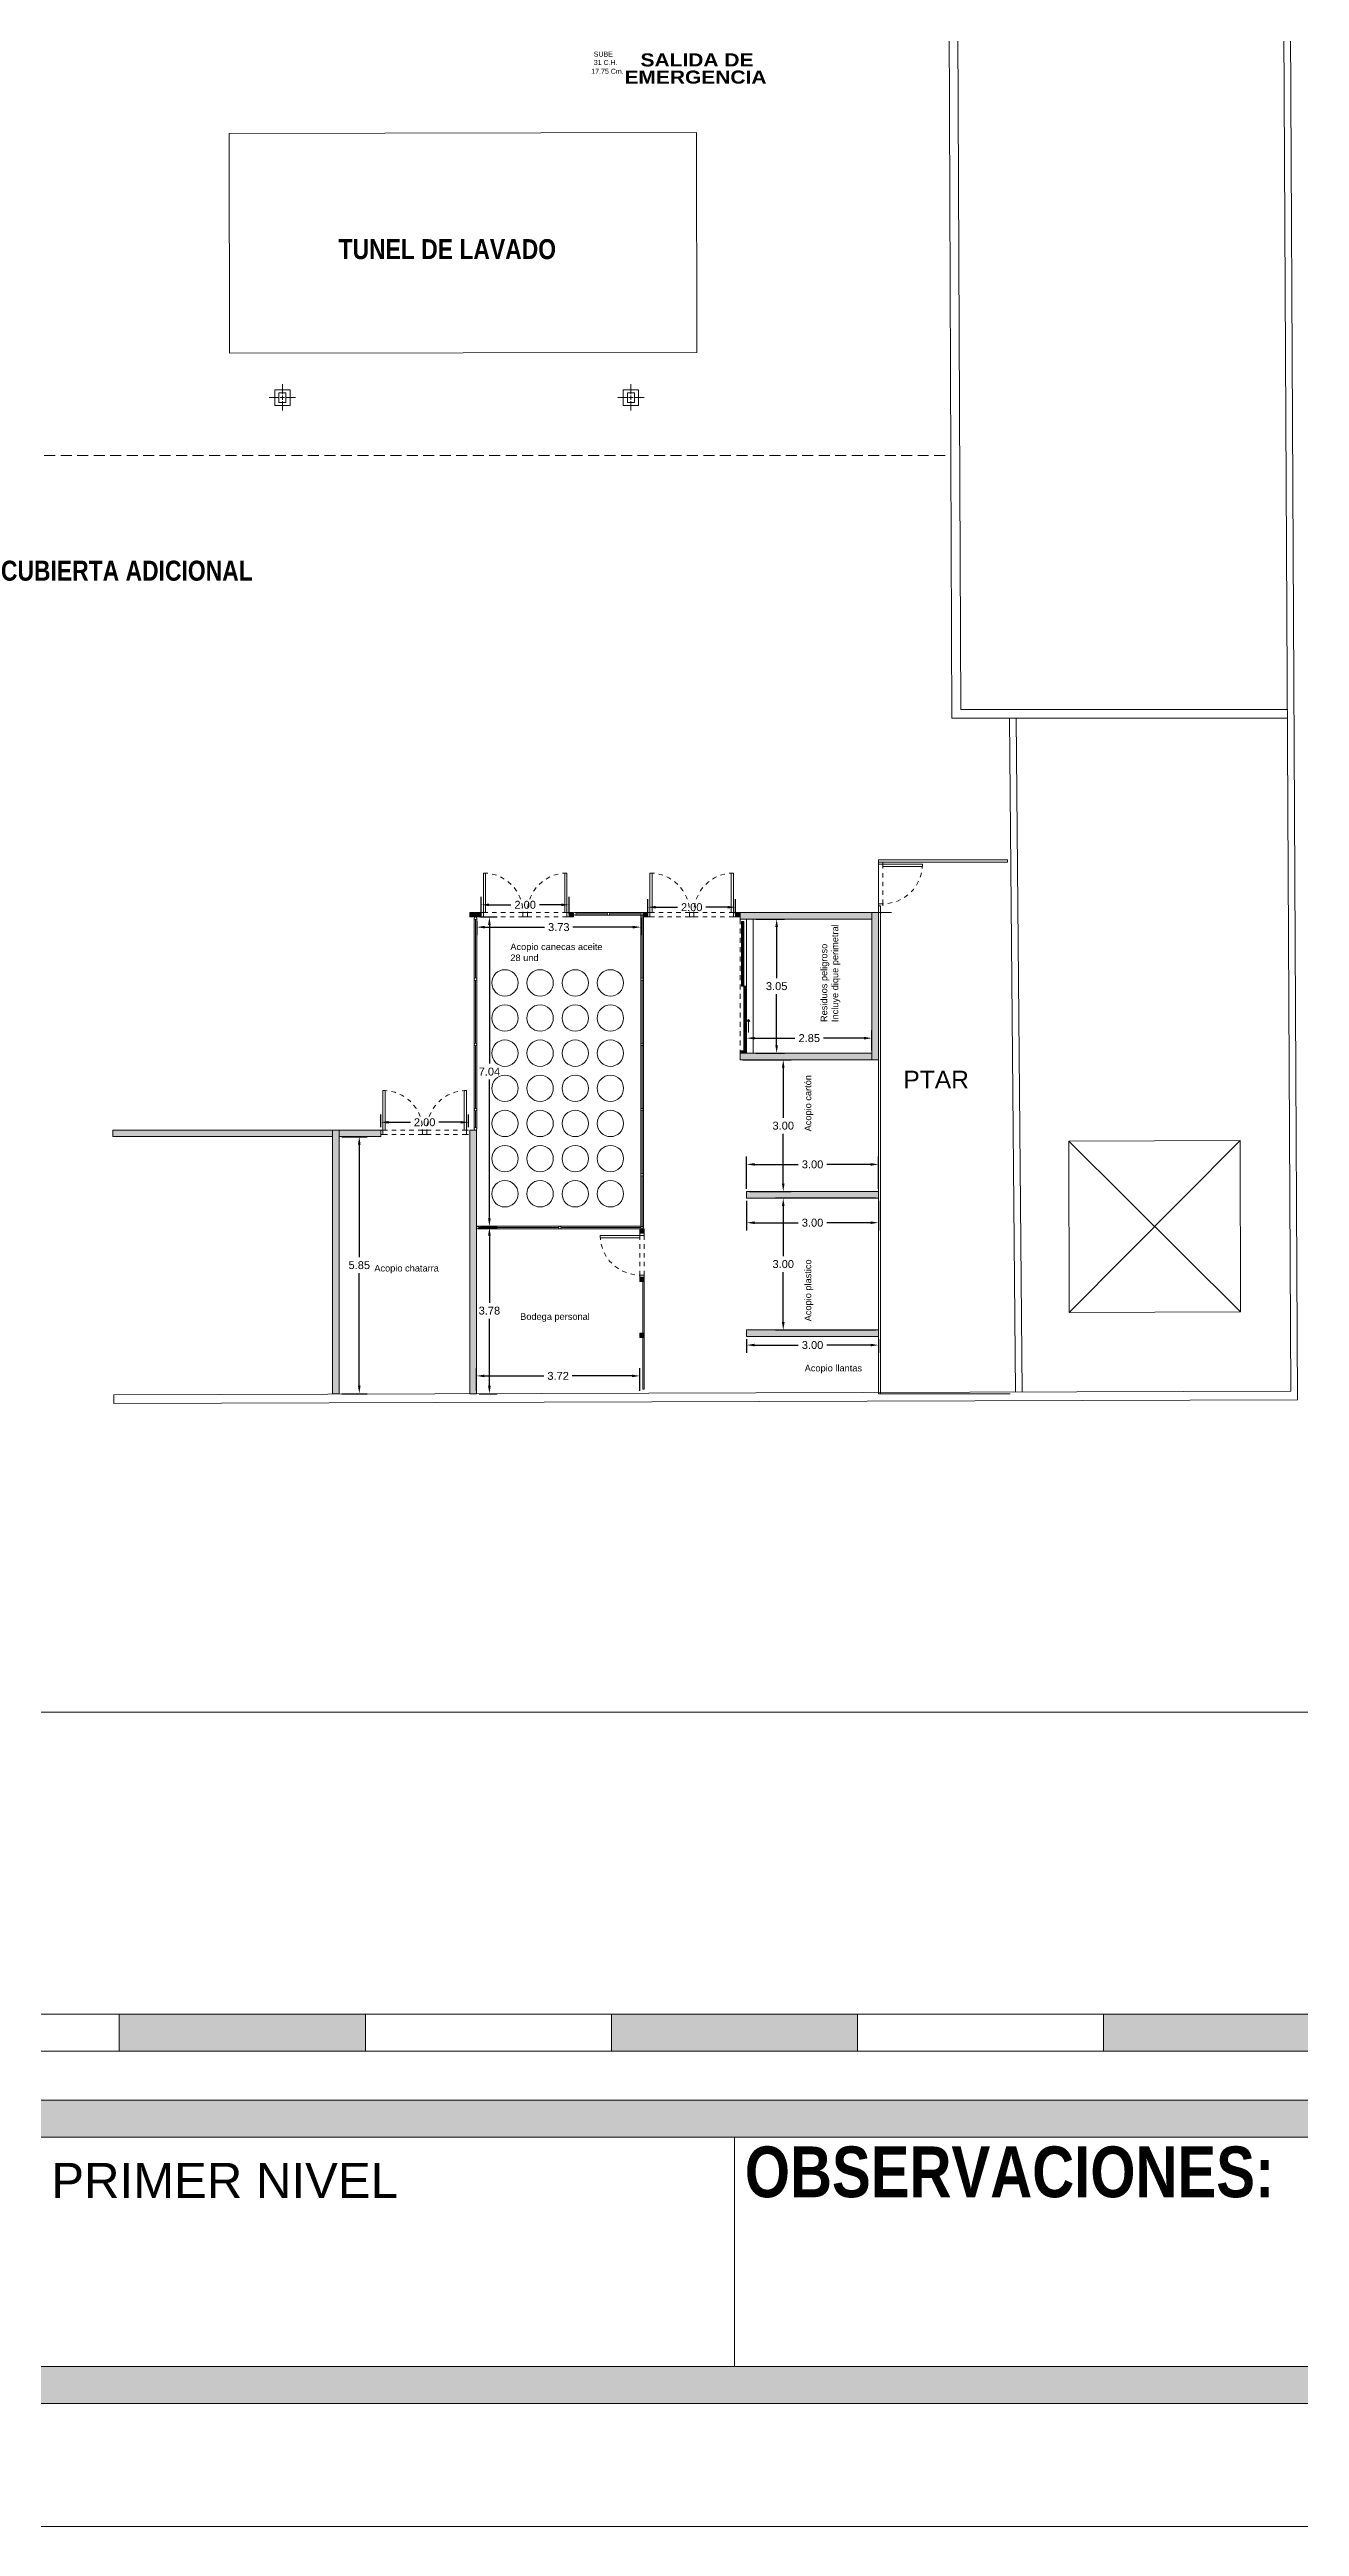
# Model space of a CAD drawing. Header units: millimetres. Extents: x 1010 to 1494, y -119 to 564.
# Drawn here: x 1122.1 to 1150.6, y 401.2 to 457.5 of the extents above; entities that cross this region are included whole.
import ezdxf

# ---------------------------------------------------------------- set-up
doc = ezdxf.new("R2010")
doc.units = ezdxf.units.MM
doc.header["$PDMODE"] = 3
for name, pattern in [('DASHED2', [9.525, 6.35, -3.175]), ('HIDDEN', [0.375, 0.25, -0.125]), ('HIDDEN2', [0.1875, 0.125, -0.0625])]:
    doc.linetypes.add(name, pattern=pattern)
doc.layers.get('0').update_dxf_attribs({"lineweight": 9})
doc.layers.get('Defpoints').update_dxf_attribs({"lineweight": 9})
for name, color, linetype, lineweight in [('10', 7, 'Continuous', 9), ('20', 6, 'Continuous', 9), ('40', 3, 'Continuous', 9), ('50', 2, 'Continuous', 9), ('80', 1, 'Continuous', 9), ('____12 marcos y puertas', 1, 'Continuous', 9), ('____20 08.5 Lineas de proyeccion', 8, 'HIDDEN', 9), ('Malla', 7, 'FENCELINE1', 9), ('Muro', 5, 'Continuous', 9), ('PUERTAS', 1, 'Continuous', 9), ('PV', 253, 'Continuous', 9), ('TX3', 6, 'Continuous', 9), ('Vidrio', 4, 'Continuous', 9)]:
    doc.layers.add(name, color=color, linetype=linetype, lineweight=lineweight)
doc.styles.add('Arial', font='arial.ttf')
doc.styles.get("Standard").update_dxf_attribs({"font": 'arial.ttf'})
doc.styles.add('SUB', font='ARIALNB.TTF', dxfattribs={"oblique": 30})
doc.styles.add('SWISS', font='swiss.ttf')
doc.styles.add('TITULO', font='')
doc.styles.get('TITULO').set_extended_font_data('Arial Black')
doc.linetypes.add('FENCELINE1', pattern='A,0.25,-0.1,[133,ltypeshp.shx,S=0.1,R=0,X=-0.1,Y=0],-0.1,1', length=1.45)
doc.dimstyles.get("Standard").update_dxf_attribs({"dimtxt": 0.18, "dimasz": 0.18, "dimexe": 0.18, "dimexo": 0.0625, "dimgap": 0.09, "dimtad": 0, "dimtih": 1, "dimtoh": 1, "dimdec": 4, "dimzin": 0, "dimdsep": 46, "dimtxsty": 'Standard', "dimcen": 0.09, "dimadec": 0, "dimazin": 0, "dimtfac": 1, "dimtdec": 4, "dimtofl": 0, "dimtmove": 0, "dimatfit": 3, "dimfxl": 1, "dimtolj": 1, "dimtzin": 0, "dimarcsym": 0})

# ---------------------------------------------------------------- blocks, each defined once
blk = doc.blocks.new('P100.10')
at = {"layer": '____12 marcos y puertas'}
blk.add_lwpolyline([(-0.05, 1), (-0.05, 0.1), (-0.1, 0.1), (-0.1, 1)], close=True, dxfattribs=at)
for points in [[(-1, 0.1), (-1, 0.1), (-0.95, 0.1), (-0.95, 0), (-1, 0), (-1, 0)], [(0, 0.1), (0, 0.1), (-0.05, 0.1), (-0.05, 0), (0, 0), (0, 0)]]:
    blk.add_lwpolyline(points, dxfattribs=at)
at = {"layer": '____20 08.5 Lineas de proyeccion', "linetype": 'DASHED2', "ltscale": 0.005}
blk.add_line((-0.95, 0.1), (-0.1, 0.1), dxfattribs=at)
blk.add_lwpolyline([(-0.95, 0), (-0.05, 0)], dxfattribs=at)
blk.add_arc((-0.05, 0.1), 0.9, 90.0026, 180, dxfattribs=at)
blk = doc.blocks.new('PUERTA SENCILLA 01')
at = {"layer": '____12 marcos y puertas'}
blk.add_blockref('P100.10', (0, 0), dxfattribs=at)
blk = doc.blocks.new('*D459')
at = {"color": 0, "lineweight": -2, "transparency": 16777216}
for p, q in [((1138.215, 437.733), (1138.866, 437.733)), ((1138.686, 437.553), (1138.686, 436.39)), ((1138.686, 434.863), (1138.686, 436.026)), ((1138.215, 434.683), (1138.866, 434.683))]:
    blk.add_line(p, q, dxfattribs=at)
at = {"color": 0, "transparency": 16777216}
for points in [[(1138.656, 437.553), (1138.716, 437.553), (1138.686, 437.733)], [(1138.656, 434.863), (1138.716, 434.863), (1138.686, 434.683)]]:
    blk.add_solid(points, dxfattribs=at)
at = {"layer": 'Defpoints', "color": 0, "transparency": 16777216}
for p in [(1138.153, 437.733), (1138.686, 437.733), (1138.153, 434.683)]:
    blk.add_point(p, dxfattribs=at)
at = {"color": 0, "transparency": 16777216, "insert": (1138.686, 436.208), "char_height": 0.18, "attachment_point": 5}
blk.add_mtext('\\A1;3.05', dxfattribs=at)
blk = doc.blocks.new('*D460')
at = {"color": 0, "lineweight": -2, "transparency": 16777216}
for p, q in [((1137.915, 434.533), (1139.016, 434.533)), ((1138.836, 434.353), (1138.836, 433.215)), ((1138.836, 431.713), (1138.836, 432.851)), ((1138.065, 431.533), (1139.016, 431.533))]:
    blk.add_line(p, q, dxfattribs=at)
at = {"color": 0, "transparency": 16777216}
for points in [[(1138.806, 434.353), (1138.866, 434.353), (1138.836, 434.533)], [(1138.806, 431.713), (1138.866, 431.713), (1138.836, 431.533)]]:
    blk.add_solid(points, dxfattribs=at)
at = {"layer": 'Defpoints', "color": 0, "transparency": 16777216}
for p in [(1137.853, 434.533), (1138.003, 431.533), (1138.836, 431.533)]:
    blk.add_point(p, dxfattribs=at)
at = {"color": 0, "transparency": 16777216, "insert": (1138.836, 433.033), "char_height": 0.18, "attachment_point": 5}
blk.add_mtext('\\A1;3.00', dxfattribs=at)
blk = doc.blocks.new('*D461')
at = {"color": 0, "lineweight": -2, "transparency": 16777216}
for p, q in [((1138.003, 434.746), (1138.003, 435.205)), ((1140.853, 434.746), (1140.853, 435.205)), ((1138.183, 435.025), (1139.102, 435.025)), ((1140.673, 435.025), (1139.754, 435.025))]:
    blk.add_line(p, q, dxfattribs=at)
at = {"color": 0, "transparency": 16777216}
for points in [[(1138.183, 435.055), (1138.183, 434.995), (1138.003, 435.025)], [(1140.673, 435.055), (1140.673, 434.995), (1140.853, 435.025)]]:
    blk.add_solid(points, dxfattribs=at)
at = {"layer": 'Defpoints', "color": 0, "transparency": 16777216}
for p in [(1138.003, 435.025), (1138.003, 434.683), (1140.853, 434.683)]:
    blk.add_point(p, dxfattribs=at)
at = {"color": 0, "transparency": 16777216, "insert": (1139.428, 435.025), "char_height": 0.18, "attachment_point": 5}
blk.add_mtext('\\A1;2.85', dxfattribs=at)
blk = doc.blocks.new('*D462')
at = {"color": 0, "lineweight": -2, "transparency": 16777216}
for p, q in [((1138.003, 431.596), (1138.003, 432.332)), ((1138.183, 432.152), (1139.179, 432.152)), ((1140.823, 432.152), (1139.826, 432.152)), ((1141.003, 431.596), (1141.003, 432.332))]:
    blk.add_line(p, q, dxfattribs=at)
at = {"color": 0, "transparency": 16777216}
for points in [[(1138.183, 432.182), (1138.183, 432.122), (1138.003, 432.152)], [(1140.823, 432.182), (1140.823, 432.122), (1141.003, 432.152)]]:
    blk.add_solid(points, dxfattribs=at)
at = {"layer": 'Defpoints', "color": 0, "transparency": 16777216}
for p in [(1138.003, 432.152), (1138.003, 431.533), (1141.003, 431.533)]:
    blk.add_point(p, dxfattribs=at)
at = {"color": 0, "transparency": 16777216, "insert": (1139.503, 432.152), "char_height": 0.18, "attachment_point": 5}
blk.add_mtext('\\A1;3.00', dxfattribs=at)
blk = doc.blocks.new('*D463')
at = {"color": 0, "lineweight": -2, "transparency": 16777216}
for p, q in [((1138.003, 431.321), (1138.003, 430.645)), ((1141.003, 431.321), (1141.003, 430.645)), ((1138.183, 430.825), (1139.179, 430.825)), ((1140.823, 430.825), (1139.826, 430.825))]:
    blk.add_line(p, q, dxfattribs=at)
at = {"color": 0, "transparency": 16777216}
for points in [[(1138.183, 430.855), (1138.183, 430.795), (1138.003, 430.825)], [(1140.823, 430.855), (1140.823, 430.795), (1141.003, 430.825)]]:
    blk.add_solid(points, dxfattribs=at)
at = {"layer": 'Defpoints', "color": 0, "transparency": 16777216}
for p in [(1138.003, 431.383), (1141.003, 431.383), (1138.003, 430.825)]:
    blk.add_point(p, dxfattribs=at)
at = {"color": 0, "transparency": 16777216, "insert": (1139.503, 430.825), "char_height": 0.18, "attachment_point": 5}
blk.add_mtext('\\A1;3.00', dxfattribs=at)
blk = doc.blocks.new('*D458')
at = {"color": 0, "lineweight": -2, "transparency": 16777216}
for p, q in [((1140.94, 431.383), (1138.656, 431.383)), ((1138.836, 431.203), (1138.836, 430.065)), ((1138.836, 428.563), (1138.836, 429.701)), ((1140.94, 428.383), (1138.656, 428.383))]:
    blk.add_line(p, q, dxfattribs=at)
at = {"color": 0, "transparency": 16777216}
for points in [[(1138.806, 431.203), (1138.866, 431.203), (1138.836, 431.383)], [(1138.806, 428.563), (1138.866, 428.563), (1138.836, 428.383)]]:
    blk.add_solid(points, dxfattribs=at)
at = {"layer": 'Defpoints', "color": 0, "transparency": 16777216}
for p in [(1138.836, 431.383), (1141.003, 431.383), (1141.003, 428.383)]:
    blk.add_point(p, dxfattribs=at)
at = {"color": 0, "transparency": 16777216, "insert": (1138.836, 429.883), "char_height": 0.18, "attachment_point": 5}
blk.add_mtext('\\A1;3.00', dxfattribs=at)
blk = doc.blocks.new('*D464')
at = {"color": 0, "lineweight": -2, "transparency": 16777216}
for p, q in [((1131.963, 437.846), (1131.963, 438.24)), ((1132.143, 438.06), (1132.638, 438.06)), ((1133.783, 438.06), (1133.288, 438.06)), ((1133.963, 437.846), (1133.963, 438.24))]:
    blk.add_line(p, q, dxfattribs=at)
at = {"color": 0, "transparency": 16777216}
for points in [[(1132.143, 438.09), (1132.143, 438.03), (1131.963, 438.06)], [(1133.783, 438.09), (1133.783, 438.03), (1133.963, 438.06)]]:
    blk.add_solid(points, dxfattribs=at)
at = {"layer": 'Defpoints', "color": 0, "transparency": 16777216}
for p in [(1131.963, 438.06), (1131.963, 437.783), (1133.963, 437.783)]:
    blk.add_point(p, dxfattribs=at)
at = {"color": 0, "transparency": 16777216, "insert": (1132.963, 438.06), "char_height": 0.18, "attachment_point": 5}
blk.add_mtext('\\A1;2.00', dxfattribs=at)
blk = doc.blocks.new('*D465')
at = {"color": 0, "lineweight": -2, "transparency": 16777216}
for p, q in [((1131.863, 437.691), (1131.863, 437.372)), ((1132.043, 437.552), (1133.404, 437.552)), ((1135.413, 437.552), (1134.051, 437.552)), ((1135.593, 437.761), (1135.593, 437.372))]:
    blk.add_line(p, q, dxfattribs=at)
at = {"color": 0, "transparency": 16777216}
for points in [[(1132.043, 437.582), (1132.043, 437.522), (1131.863, 437.552)], [(1135.413, 437.582), (1135.413, 437.522), (1135.593, 437.552)]]:
    blk.add_solid(points, dxfattribs=at)
at = {"layer": 'Defpoints', "color": 0, "transparency": 16777216}
for p in [(1131.863, 437.753), (1135.593, 437.823), (1135.593, 437.552)]:
    blk.add_point(p, dxfattribs=at)
at = {"color": 0, "transparency": 16777216, "insert": (1133.728, 437.552), "char_height": 0.18, "attachment_point": 5}
blk.add_mtext('\\A1;3.73', dxfattribs=at)
blk = doc.blocks.new('*D466')
at = {"color": 0, "lineweight": -2, "transparency": 16777216}
for p, q in [((1131.853, 426.996), (1131.853, 427.518)), ((1132.033, 427.338), (1133.39, 427.338)), ((1135.393, 427.338), (1134.035, 427.338)), ((1135.573, 426.996), (1135.573, 427.518))]:
    blk.add_line(p, q, dxfattribs=at)
at = {"color": 0, "transparency": 16777216}
for points in [[(1132.033, 427.368), (1132.033, 427.308), (1131.853, 427.338)], [(1135.393, 427.368), (1135.393, 427.308), (1135.573, 427.338)]]:
    blk.add_solid(points, dxfattribs=at)
at = {"layer": 'Defpoints', "color": 0, "transparency": 16777216}
for p in [(1135.573, 427.338), (1131.853, 426.933), (1135.573, 426.933)]:
    blk.add_point(p, dxfattribs=at)
at = {"color": 0, "transparency": 16777216, "insert": (1133.713, 427.338), "char_height": 0.18, "attachment_point": 5}
blk.add_mtext('\\A1;3.72', dxfattribs=at)
blk = doc.blocks.new('*D467')
at = {"color": 0, "lineweight": -2, "transparency": 16777216}
for p, q in [((1131.915, 430.713), (1132.329, 430.713)), ((1132.149, 430.533), (1132.149, 429.005)), ((1132.149, 427.113), (1132.149, 428.641)), ((1131.915, 426.933), (1132.329, 426.933))]:
    blk.add_line(p, q, dxfattribs=at)
at = {"color": 0, "transparency": 16777216}
for points in [[(1132.119, 430.533), (1132.179, 430.533), (1132.149, 430.713)], [(1132.119, 427.113), (1132.179, 427.113), (1132.149, 426.933)]]:
    blk.add_solid(points, dxfattribs=at)
at = {"layer": 'Defpoints', "color": 0, "transparency": 16777216}
for p in [(1131.853, 430.713), (1132.149, 430.713), (1131.853, 426.933)]:
    blk.add_point(p, dxfattribs=at)
at = {"color": 0, "transparency": 16777216, "insert": (1132.149, 428.823), "char_height": 0.18, "attachment_point": 5}
blk.add_mtext('\\A1;3.78', dxfattribs=at)
blk = doc.blocks.new('*D468')
at = {"color": 0, "lineweight": -2, "transparency": 16777216}
for p, q in [((1138.003, 428.171), (1138.003, 427.86)), ((1138.183, 428.04), (1139.179, 428.04)), ((1140.823, 428.04), (1139.826, 428.04)), ((1141.003, 428.171), (1141.003, 427.86))]:
    blk.add_line(p, q, dxfattribs=at)
at = {"color": 0, "transparency": 16777216}
for points in [[(1138.183, 428.07), (1138.183, 428.01), (1138.003, 428.04)], [(1140.823, 428.07), (1140.823, 428.01), (1141.003, 428.04)]]:
    blk.add_solid(points, dxfattribs=at)
at = {"layer": 'Defpoints', "color": 0, "transparency": 16777216}
for p in [(1138.003, 428.233), (1138.003, 428.04), (1141.003, 428.233)]:
    blk.add_point(p, dxfattribs=at)
at = {"color": 0, "transparency": 16777216, "insert": (1139.503, 428.04), "char_height": 0.18, "attachment_point": 5}
blk.add_mtext('\\A1;3.00', dxfattribs=at)
blk = doc.blocks.new('*D469')
at = {"color": 0, "lineweight": -2, "transparency": 16777216}
for p, q in [((1135.753, 437.846), (1135.753, 438.185)), ((1137.753, 437.846), (1137.753, 438.185)), ((1135.933, 438.005), (1136.428, 438.005)), ((1137.573, 438.005), (1137.078, 438.005))]:
    blk.add_line(p, q, dxfattribs=at)
at = {"color": 0, "transparency": 16777216}
for points in [[(1135.933, 438.035), (1135.933, 437.975), (1135.753, 438.005)], [(1137.573, 438.035), (1137.573, 437.975), (1137.753, 438.005)]]:
    blk.add_solid(points, dxfattribs=at)
at = {"layer": 'Defpoints', "color": 0, "transparency": 16777216}
for p in [(1135.753, 437.783), (1137.753, 438.005), (1137.753, 437.783)]:
    blk.add_point(p, dxfattribs=at)
at = {"color": 0, "transparency": 16777216, "insert": (1136.753, 438.005), "char_height": 0.18, "attachment_point": 5}
blk.add_mtext('\\A1;2.00', dxfattribs=at)
blk = doc.blocks.new('*D470')
at = {"color": 0, "lineweight": -2, "transparency": 16777216}
for p, q in [((1131.945, 437.783), (1132.329, 437.783)), ((1132.149, 437.603), (1132.149, 434.445)), ((1132.149, 430.923), (1132.149, 434.081)), ((1131.945, 430.743), (1132.329, 430.743))]:
    blk.add_line(p, q, dxfattribs=at)
at = {"color": 0, "transparency": 16777216}
for points in [[(1132.119, 437.603), (1132.179, 437.603), (1132.149, 437.783)], [(1132.119, 430.923), (1132.179, 430.923), (1132.149, 430.743)]]:
    blk.add_solid(points, dxfattribs=at)
at = {"layer": 'Defpoints', "color": 0, "transparency": 16777216}
for p in [(1131.883, 437.783), (1132.149, 437.783), (1131.883, 430.743)]:
    blk.add_point(p, dxfattribs=at)
at = {"color": 0, "transparency": 16777216, "insert": (1132.149, 434.263), "char_height": 0.18, "attachment_point": 5}
blk.add_mtext('\\A1;7.04', dxfattribs=at)
blk = doc.blocks.new('*D478')
at = {"color": 0, "lineweight": -2, "transparency": 16777216}
for p, q in [((1129.676, 432.996), (1129.676, 433.29)), ((1129.856, 433.11), (1130.351, 433.11)), ((1131.496, 433.11), (1131.001, 433.11)), ((1131.676, 432.996), (1131.676, 433.29))]:
    blk.add_line(p, q, dxfattribs=at)
at = {"color": 0, "transparency": 16777216}
for points in [[(1129.856, 433.14), (1129.856, 433.08), (1129.676, 433.11)], [(1131.496, 433.14), (1131.496, 433.08), (1131.676, 433.11)]]:
    blk.add_solid(points, dxfattribs=at)
at = {"layer": 'Defpoints', "color": 0, "transparency": 16777216}
for p in [(1131.676, 433.11), (1129.676, 432.933), (1131.676, 432.933)]:
    blk.add_point(p, dxfattribs=at)
at = {"color": 0, "transparency": 16777216, "insert": (1130.676, 433.11), "char_height": 0.18, "attachment_point": 5}
blk.add_mtext('\\A1;2.00', dxfattribs=at)
blk = doc.blocks.new('*D479')
at = {"color": 0, "lineweight": -2, "transparency": 16777216}
for p, q in [((1128.789, 432.783), (1129.368, 432.783)), ((1129.188, 432.603), (1129.188, 430.04)), ((1129.188, 427.113), (1129.188, 429.676)), ((1128.789, 426.933), (1129.368, 426.933))]:
    blk.add_line(p, q, dxfattribs=at)
at = {"color": 0, "transparency": 16777216}
for points in [[(1129.158, 432.603), (1129.218, 432.603), (1129.188, 432.783)], [(1129.158, 427.113), (1129.218, 427.113), (1129.188, 426.933)]]:
    blk.add_solid(points, dxfattribs=at)
at = {"layer": 'Defpoints', "color": 0, "transparency": 16777216}
for p in [(1128.726, 432.783), (1128.726, 426.933), (1129.188, 426.933)]:
    blk.add_point(p, dxfattribs=at)
at = {"color": 0, "transparency": 16777216, "insert": (1129.188, 429.858), "char_height": 0.18, "attachment_point": 5}
blk.add_mtext('\\A1;5.85', dxfattribs=at)

msp = doc.modelspace()

# ---------------------------------------------------------------- hatches: boundary and pattern name
at = {"true_color": 0x636466}
h = msp.add_hatch(color=251, dxfattribs=at)
h.dxf.hatch_style = 1
h.paths.add_polyline_path([(1131.96263, 437.88328), (1131.70263, 437.88328), (1131.70263, 437.78328), (1131.96263, 437.78328)])
h = msp.add_hatch(color=251, dxfattribs=at)
h.dxf.hatch_style = 1
h.paths.add_polyline_path([(1134.06263, 437.88328), (1133.96263, 437.88328), (1133.96263, 437.78328), (1134.06263, 437.78328)])
h = msp.add_hatch(color=251, dxfattribs=at)
h.dxf.hatch_style = 1
h.paths.add_polyline_path([(1135.75263, 437.88328), (1135.65263, 437.88328), (1135.65263, 437.78328), (1135.75263, 437.78328)])
h = msp.add_hatch(color=251, dxfattribs=at)
h.dxf.hatch_style = 1
h.paths.add_polyline_path([(1137.85263, 437.88328), (1137.75263, 437.88328), (1137.75263, 437.78328), (1137.85263, 437.78328)])
at = {"true_color": 0xffb56b}
h = msp.add_hatch(color=31, dxfattribs=at)
h.dxf.hatch_style = 1
h.paths.add_polyline_path([(1140.85263, 437.88328), (1137.85263, 437.88328), (1137.85263, 437.73328), (1140.85263, 437.73328)])
h = msp.add_hatch(color=31, dxfattribs=at)
h.dxf.hatch_style = 1
h.paths.add_polyline_path([(1140.85263, 437.88328), (1140.85263, 434.53328), (1141.00263, 434.53328), (1141.00263, 437.88328)])
h = msp.add_hatch(color=31, dxfattribs=at)
h.dxf.hatch_style = 1
h.paths.add_polyline_path([(1140.85263, 434.68328), (1137.85263, 434.68328), (1137.85263, 434.53328), (1140.85263, 434.53328)])
at = {"true_color": 0xf8991e}
h = msp.add_hatch(color=30, dxfattribs=at)
h.dxf.hatch_style = 1
h.paths.add_polyline_path([(1128.5764, 432.93328), (1123.5764, 432.93328), (1123.5764, 432.78328), (1128.5764, 432.78328)])
h = msp.add_hatch(color=30, dxfattribs=at)
h.dxf.hatch_style = 1
h.paths.add_polyline_path([(1128.5764, 432.93328), (1123.5764, 432.93328), (1123.5764, 432.78328), (1128.5764, 432.78328)])
at = {"true_color": 0xffb56b}
h = msp.add_hatch(color=31, dxfattribs=at)
h.dxf.hatch_style = 1
h.paths.add_polyline_path([(1128.7264, 426.93328), (1128.7264, 432.93328), (1128.5764, 432.93328), (1128.5764, 426.93328)])
h = msp.add_hatch(color=31, dxfattribs=at)
h.dxf.hatch_style = 1
h.paths.add_polyline_path([(1129.6764, 432.93328), (1128.7264, 432.93328), (1128.7264, 432.78328), (1129.6764, 432.78328)])
h = msp.add_hatch(color=31, dxfattribs=at)
h.dxf.hatch_style = 1
h.paths.add_polyline_path([(1131.85263, 426.93328), (1131.85263, 432.93328), (1131.70263, 432.93328), (1131.70263, 426.93328)])
h = msp.add_hatch(color=31, dxfattribs=at)
h.dxf.hatch_style = 1
h.paths.add_polyline_path([(1141.00263, 431.53328), (1138.00263, 431.53328), (1138.00263, 431.38328), (1141.00263, 431.38328)])
h = msp.add_hatch(color=31, dxfattribs=at)
h.dxf.hatch_style = 1
h.paths.add_polyline_path([(1141.00263, 431.53328), (1138.00263, 431.53328), (1138.00263, 431.38328), (1141.00263, 431.38328)])
at = {"true_color": 0x636466}
h = msp.add_hatch(color=251, dxfattribs=at)
h.dxf.hatch_style = 1
h.paths.add_polyline_path([(1135.67263, 430.68328), (1135.57263, 430.68328), (1135.57263, 430.58328), (1135.67263, 430.58328)])
h = msp.add_hatch(color=251, dxfattribs=at)
h.dxf.hatch_style = 1
h.paths.add_polyline_path([(1135.67263, 429.58328), (1135.57263, 429.58328), (1135.57263, 429.48328), (1135.67263, 429.48328)])
h = msp.add_hatch(color=251, dxfattribs=at)
h.dxf.hatch_style = 1
h.paths.add_polyline_path([(1135.67263, 428.30988), (1135.57263, 428.30988), (1135.57263, 428.20988), (1135.67263, 428.20988)])
at = {"true_color": 0xffb56b}
h = msp.add_hatch(color=31, dxfattribs=at)
h.dxf.hatch_style = 1
h.paths.add_polyline_path([(1141.00263, 428.38328), (1138.00263, 428.38328), (1138.00263, 428.23328), (1141.00263, 428.23328)])
h = msp.add_hatch(color=31, dxfattribs=at)
h.dxf.hatch_style = 1
h.paths.add_polyline_path([(1141.00263, 428.38328), (1138.00263, 428.38328), (1138.00263, 428.23328), (1141.00263, 428.23328)])
at = {"layer": '20'}
h = msp.add_hatch(color=256, dxfattribs=at)
h.paths.add_polyline_path([(1095.72645, 412.8122), (1090.12645, 412.8122), (1090.12645, 411.9722), (1095.72645, 411.9722)])
h.paths.add_polyline_path([(1106.92645, 412.8122), (1101.32645, 412.8122), (1101.32645, 411.9722), (1106.92645, 411.9722)])
h.paths.add_polyline_path([(1118.12645, 412.8122), (1112.52645, 412.8122), (1112.52645, 411.9722), (1118.12645, 411.9722)])
h.paths.add_polyline_path([(1129.32645, 412.8122), (1123.72645, 412.8122), (1123.72645, 411.9722), (1129.32645, 411.9722)])
h.paths.add_polyline_path([(1140.52645, 412.8122), (1134.92645, 412.8122), (1134.92645, 411.9722), (1140.52645, 411.9722)])
h.paths.add_polyline_path([(1151.72645, 412.8122), (1146.12645, 412.8122), (1146.12645, 411.9722), (1151.72645, 411.9722)])
h.paths.add_polyline_path([(1162.92645, 412.8122), (1157.32645, 412.8122), (1157.32645, 411.9722), (1162.92645, 411.9722)])
h = msp.add_hatch(color=256, dxfattribs=at)
h.paths.add_polyline_path([(1185.19541, 410.8522), (1103.37045, 410.8522), (1103.37045, 410.0122), (1185.19541, 410.0122)])
h.paths.add_polyline_path([(1185.19541, 404.793), (1103.37045, 404.793), (1103.37045, 403.953), (1185.19541, 403.953)])
at = {"layer": 'PUERTAS', "transparency": 33554623}
h = msp.add_hatch(color=150, dxfattribs=at)
h.dxf.hatch_style = 1
h.paths.add_polyline_path([(1137.90763, 436.20828), (1137.91763, 436.20828), (1137.91763, 437.68328), (1137.90763, 437.68328)])
h = msp.add_hatch(color=150, dxfattribs=at)
h.dxf.hatch_style = 1
h.paths.add_polyline_path([(1137.95763, 434.73328), (1137.96763, 434.73328), (1137.96763, 436.20828), (1137.95763, 436.20828)])
at = {"layer": 'PUERTAS', "ltscale": 0.9, "transparency": 33554661}
h = msp.add_hatch(color=256, dxfattribs=at)
h.dxf.hatch_style = 1
h.paths.add_polyline_path([(1138.00263, 434.68328), (1137.85263, 434.68328), (1137.85263, 434.73328), (1138.00263, 434.73328)])

# ---------------------------------------------------------------- linework, layer by layer
for p, q in [((1131.83263, 437.72328), (1131.83263, 436.39828)), ((1133.44263, 437.88328), (1133.41263, 437.88328)), ((1134.12263, 437.85338), (1134.82763, 437.85333)), ((1134.88763, 437.85333), (1135.59263, 437.85328)), ((1135.62263, 437.82328), (1135.62263, 436.39828)), ((1137.91263, 436.20828), (1137.91263, 437.68328)), ((1131.83263, 436.33828), (1131.83263, 434.91328)), ((1135.62263, 436.33828), (1135.62263, 434.91328)), ((1137.96263, 434.73328), (1137.96263, 436.20828)), ((1131.83263, 434.85328), (1131.83263, 433.42828)), ((1135.62263, 434.85328), (1135.62263, 433.42828)), ((1131.83263, 433.36828), (1131.83263, 432.99328)), ((1135.62263, 433.36828), (1135.62263, 431.94328)), ((1126.1264, 432.93328), (1128.4764, 432.93328)), ((1135.62263, 431.88328), (1135.62263, 430.74328)), ((1131.91263, 430.71328), (1133.72263, 430.71328)), ((1133.78263, 430.71328), (1135.59263, 430.71328))]:
    msp.add_line(p, q)
for points in [[(1141.00263, 439.08328), (1143.94263, 439.08328), (1143.94263, 439.03328), (1141.00263, 439.03328), (1141.00263, 439.08328)], [(1141.00263, 439.08328), (1141.00263, 437.88328), (1141.30263, 437.88328)], [(1141.00263, 426.93328), (1141.00263, 438.03328), (1141.05263, 438.03328), (1141.05263, 426.93328), (1141.00263, 426.93328)], [(1131.96263, 437.88328), (1131.70263, 437.88328), (1131.70263, 437.78328), (1131.96263, 437.78328), (1131.96263, 437.88328)], [(1134.06263, 437.88328), (1133.96263, 437.88328), (1133.96263, 437.78328), (1134.06263, 437.78328), (1134.06263, 437.88328)], [(1135.75263, 437.88328), (1135.65263, 437.88328), (1135.65263, 437.78328), (1135.75263, 437.78328), (1135.75263, 437.88328)], [(1137.85263, 437.88328), (1137.75263, 437.88328), (1137.75263, 437.78328), (1137.85263, 437.78328), (1137.85263, 437.88328)], [(1140.85263, 437.73328), (1140.85263, 434.68328), (1137.85263, 434.68328)], [(1138.00263, 434.68328), (1138.00263, 437.73328), (1138.15263, 437.73328), (1138.15263, 434.68328), (1138.00263, 434.68328)], [(1138.00263, 434.68328), (1138.15263, 434.68328)], [(1135.67263, 430.68328), (1135.57263, 430.68328), (1135.57263, 430.58328), (1135.67263, 430.58328), (1135.67263, 430.68328)], [(1135.67263, 429.58328), (1135.57263, 429.58328), (1135.57263, 429.48328), (1135.67263, 429.48328), (1135.67263, 429.58328)], [(1144.00263, 426.93328), (1141.00263, 426.93328), (1141.00263, 429.93328)], [(1135.67263, 428.30988), (1135.57263, 428.30988), (1135.57263, 428.20988), (1135.67263, 428.20988), (1135.67263, 428.30988)]]:
    msp.add_lwpolyline(points)
for centre in [(1132.50263, 436.28328), (1133.30263, 436.28328), (1134.10263, 436.28328), (1134.90263, 436.28328), (1132.50263, 435.48328), (1133.30263, 435.48328), (1134.10263, 435.48328), (1134.90263, 435.48328), (1132.50263, 434.68328), (1133.30263, 434.68328), (1134.10263, 434.68328), (1134.90263, 434.68328), (1132.50263, 433.88328), (1133.30263, 433.88328), (1134.10263, 433.88328), (1134.90263, 433.88328), (1132.50263, 433.08328), (1133.30263, 433.08328), (1134.10263, 433.08328), (1134.90263, 433.08328), (1132.50263, 432.28328), (1133.30263, 432.28328), (1134.10263, 432.28328), (1134.90263, 432.28328), (1132.50263, 431.48328), (1133.30263, 431.48328), (1134.10263, 431.48328), (1134.90263, 431.48328)]:
    msp.add_circle(centre, 0.3)
at = {"layer": '10'}
for p, q in [((1127.43811, 449.68238), (1127.43811, 449.9063)), ((1135.36811, 449.68238), (1135.36811, 449.9063)), ((1127.35811, 449.60238), (1127.13811, 449.60238)), ((1127.48811, 449.60238), (1127.38811, 449.60238)), ((1127.43811, 449.55238), (1127.43811, 449.65238)), ((1127.43811, 449.3063), (1127.43811, 449.52238)), ((1127.73811, 449.60238), (1127.51811, 449.60238)), ((1135.28811, 449.60238), (1135.06811, 449.60238)), ((1135.41811, 449.60238), (1135.31811, 449.60238)), ((1135.36811, 449.55238), (1135.36811, 449.65238)), ((1135.36811, 449.3063), (1135.36811, 449.52238)), ((1135.66811, 449.60238), (1135.44811, 449.60238)), ((1219.76645, 412.8122), (1032.72645, 412.8122)), ((1123.72645, 412.8122), (1123.72645, 411.9722)), ((1129.32645, 412.8122), (1129.32645, 411.9722)), ((1134.92645, 412.8122), (1134.92645, 411.9722)), ((1140.52645, 412.8122), (1140.52645, 411.9722)), ((1146.12645, 412.8122), (1146.12645, 411.9722)), ((1219.76645, 411.9722), (1033.28645, 411.9722))]:
    msp.add_line(p, q, dxfattribs=at)
at = {"layer": '10', "linetype": 'HIDDEN'}
msp.add_line((1109.27004, 448.28603), (1142.65083, 448.28603), dxfattribs=at)
at = {"layer": '10'}
msp.add_lwpolyline([(1026.56645, 401.153), (1222.56645, 401.153), (1222.56645, 541.153), (1026.56645, 541.153)], close=True, dxfattribs=at)
at = {"layer": '20'}
for p, q in [((1149.24477, 428.79584), (1145.33273, 432.68375)), ((1145.34479, 428.78377), (1149.23271, 432.69582)), ((1219.76645, 410.8522), (1033.28645, 410.8522)), ((1218.92645, 410.0122), (1034.12645, 410.0122)), ((1034.12645, 404.793), (1218.92645, 404.793)), ((1033.28645, 403.953), (1219.76645, 403.953))]:
    msp.add_line(p, q, dxfattribs=at)
at = {"layer": '20', "color": 7, "lineweight": 0}
msp.add_line((1026.56645, 401.153), (1222.56645, 401.153), dxfattribs=at)
at = {"layer": '20'}
msp.add_lwpolyline([(1149.24477, 428.79584), (1145.34479, 428.78377), (1145.33273, 432.68375), (1149.23271, 432.69582)], close=True, dxfattribs=at)
at = {"layer": '40'}
for points in [[(1126.23659, 450.61732), (1136.86658, 450.63312), (1136.85915, 455.63311), (1126.22916, 455.61731)], [(1127.26311, 449.42738), (1127.61311, 449.42738), (1127.61311, 449.77738), (1127.26311, 449.77738)], [(1135.19311, 449.42738), (1135.54311, 449.42738), (1135.54311, 449.77738), (1135.19311, 449.77738)]]:
    msp.add_lwpolyline(points, close=True, dxfattribs=at)
at = {"layer": '50'}
for p, q in [((1150.38392, 426.99358), (1150.22639, 457.96894)), ((1150.53494, 426.79407), (1150.37639, 457.9697)), ((1144.11937, 426.97336), (1143.98526, 442.30583)), ((1144.26937, 426.97467), (1144.13525, 442.30714)), ((1123.60263, 426.90713), (1123.60328, 426.70713)), ((1123.60328, 426.70713), (1123.60328, 426.70713))]:
    msp.add_line(p, q, dxfattribs=at)
for points in [[(1142.61043, 458.08892), (1142.67548, 442.30596), (1150.31812, 442.30522)], [(1142.81105, 457.93961), (1142.87466, 442.50594), (1150.31814, 442.50522)], [(1123.60263, 426.90713), (1150.38392, 426.99358)], [(1123.60328, 426.70713), (1150.53494, 426.79407)]]:
    msp.add_lwpolyline(points, dxfattribs=at)
for points in [[(1127.35811, 449.49238), (1127.51811, 449.49238), (1127.51811, 449.71238), (1127.35811, 449.71238)], [(1135.28811, 449.49238), (1135.44811, 449.49238), (1135.44811, 449.71238), (1135.28811, 449.71238)]]:
    msp.add_lwpolyline(points, close=True, dxfattribs=at)
at = {"layer": '80'}
msp.add_line((1137.72645, 410.0122), (1137.72645, 404.793), dxfattribs=at)
msp.add_lwpolyline([(1036.58074, 533.54219), (1186.81667, 533.54219), (1186.81667, 419.68335), (1036.58074, 419.68335)], close=True, dxfattribs=at)
at = {"layer": 'Malla'}
for centre in [(1131.83263, 437.75328), (1134.09263, 437.85328), (1134.85763, 437.85328), (1135.62263, 437.85328), (1135.62263, 437.85328), (1131.83263, 436.36828), (1135.62263, 436.36828), (1131.83263, 434.88328), (1135.62263, 434.88328), (1131.83263, 433.39828), (1131.83263, 432.96328), (1135.62263, 433.39828), (1135.62263, 431.91328), (1131.88263, 430.71328), (1133.75263, 430.71328), (1135.62263, 430.71328)]:
    msp.add_circle(centre, 0.03, dxfattribs=at)
at = {"layer": 'Muro'}
for p, q in [((1131.80263, 437.75328), (1131.80263, 432.96328)), ((1131.86263, 437.75328), (1131.86263, 432.96328)), ((1134.09263, 437.88328), (1134.53263, 437.88328)), ((1134.09263, 437.82328), (1134.53263, 437.82328)), ((1134.53263, 437.88328), (1135.65263, 437.88328)), ((1134.53263, 437.82328), (1135.62263, 437.82328)), ((1135.59263, 437.82328), (1135.59263, 430.71328)), ((1135.65263, 437.85328), (1135.65263, 430.71328)), ((1131.88263, 430.74328), (1135.59263, 430.74328)), ((1131.88263, 430.68328), (1135.62263, 430.68328))]:
    msp.add_line(p, q, dxfattribs=at)
for points in [[(1140.85263, 437.88328), (1137.85263, 437.88328), (1137.85263, 437.73328), (1140.85263, 437.73328), (1140.85263, 437.88328)], [(1140.85263, 437.88328), (1140.85263, 434.53328), (1141.00263, 434.53328), (1141.00263, 437.88328), (1140.85263, 437.88328)], [(1140.85263, 434.68328), (1137.85263, 434.68328), (1137.85263, 434.53328), (1140.85263, 434.53328), (1140.85263, 434.68328)], [(1128.5764, 432.93328), (1123.5764, 432.93328), (1123.5764, 432.78328), (1128.5764, 432.78328), (1128.5764, 432.93328)], [(1128.5764, 432.93328), (1123.5764, 432.93328), (1123.5764, 432.78328), (1128.5764, 432.78328), (1128.5764, 432.93328)], [(1128.7264, 426.93328), (1128.7264, 432.93328), (1128.5764, 432.93328), (1128.5764, 426.93328), (1128.7264, 426.93328)], [(1129.6764, 432.93328), (1128.7264, 432.93328), (1128.7264, 432.78328), (1129.6764, 432.78328), (1129.6764, 432.93328)], [(1131.85263, 426.93328), (1131.85263, 432.93328), (1131.70263, 432.93328), (1131.70263, 426.93328), (1131.85263, 426.93328)], [(1141.00263, 431.53328), (1138.00263, 431.53328), (1138.00263, 431.38328), (1141.00263, 431.38328), (1141.00263, 431.53328)], [(1141.00263, 431.53328), (1138.00263, 431.53328), (1138.00263, 431.38328), (1141.00263, 431.38328), (1141.00263, 431.53328)], [(1141.00263, 428.38328), (1138.00263, 428.38328), (1138.00263, 428.23328), (1141.00263, 428.23328), (1141.00263, 428.38328)], [(1141.00263, 428.38328), (1138.00263, 428.38328), (1138.00263, 428.23328), (1141.00263, 428.23328), (1141.00263, 428.38328)]]:
    msp.add_lwpolyline(points, dxfattribs=at)
at = {"layer": 'PUERTAS', "linetype": 'HIDDEN2', "ltscale": 0.9}
msp.add_lwpolyline([(1138.00263, 434.73328), (1138.00263, 437.73328), (1137.85263, 437.73328), (1137.85263, 434.73328)], close=True, dxfattribs=at)
at = {"layer": 'PUERTAS', "ltscale": 0.9}
for points in [[(1137.88763, 437.68328), (1137.88763, 436.20828), (1137.93763, 436.20828), (1137.93763, 437.68328)], [(1137.90763, 437.68328), (1137.90763, 436.20828), (1137.91763, 436.20828), (1137.91763, 437.68328)], [(1137.93763, 436.20828), (1137.93763, 434.73328), (1137.98763, 434.73328), (1137.98763, 436.20828)], [(1137.95763, 436.20828), (1137.95763, 434.73328), (1137.96763, 434.73328), (1137.96763, 436.20828)], [(1138.00263, 434.68328), (1137.85263, 434.68328), (1137.85263, 434.73328), (1138.00263, 434.73328)]]:
    msp.add_lwpolyline(points, close=True, dxfattribs=at)
at = {"layer": 'PUERTAS', "color": 7, "ltscale": 0.9}
msp.add_lwpolyline([(1138.04325, 435.15693), (1138.04325, 435.44677), (1138.00897, 435.40351), (1138.04325, 435.44677), (1138.07182, 435.40351)], dxfattribs=at)
at = {"layer": 'Vidrio'}
for points in [[(1135.67263, 428.30988), (1135.67263, 429.48328), (1135.64263, 429.48328), (1135.64263, 428.30988), (1135.67263, 428.30988)], [(1135.67263, 427.03658), (1135.67263, 428.20988), (1135.64263, 428.20988), (1135.64263, 427.03658), (1135.67263, 427.03658)]]:
    msp.add_lwpolyline(points, dxfattribs=at)

# ---------------------------------------------------------------- block references
at = {"layer": 'PV', "ltscale": 0.9, "xscale": -1}
for p in [(1131.96263, 437.78328), (1135.75263, 437.78328), (1129.6764, 432.83328)]:
    msp.add_blockref('PUERTA SENCILLA 01', p, dxfattribs=at)
at = {"layer": 'PV', "ltscale": 0.9}
for p in [(1133.96263, 437.78328), (1137.75263, 437.78328), (1131.6764, 432.83328)]:
    msp.add_blockref('PUERTA SENCILLA 01', p, dxfattribs=at)
at = {"layer": 'PV', "ltscale": 0.9, "xscale": -1, "rotation": 270}
msp.add_blockref('PUERTA SENCILLA 01', (1141.00263, 439.03328), dxfattribs=at)
at = {"layer": 'PV', "ltscale": 0.9, "rotation": 90}
msp.add_blockref('PUERTA SENCILLA 01', (1135.67263, 430.58328), dxfattribs=at)

# ---------------------------------------------------------------- texts
at = {"char_height": 0.15, "attachment_point": 1, "rotation": 90, "style": 'Arial'}
for s, insert in [('Residuos peligroso\\PIncluye dique perimetral', (1139.6874, 435.39244)), ('Acopio cartón', (1139.32278, 432.90339)), ('Acopio plastico', (1139.32278, 428.5806))]:
    msp.add_mtext_dynamic_manual_height_columns(s, width=2.2985896, gutter_width=1, heights=[0], dxfattribs=dict(at, insert=insert))
at = {"attachment_point": 1, "style": 'Arial'}
for s, width, insert, char_height in [('Acopio canecas aceite          \\P28 und', 2.2985896, (1132.62608, 437.17936), 0.15), ('PTAR', 5.064329, (1141.5707, 434.28427), 0.4), ('Acopio chatarra', 2.2985896, (1129.53078, 429.86513), 0.15), ('Bodega personal', 1.5663979, (1132.8489, 428.7642), 0.15), ('Acopio llantas', 2.2985896, (1139.32364, 427.59069), 0.15)]:
    msp.add_mtext_dynamic_manual_height_columns(s, width=width, gutter_width=1, heights=[0], dxfattribs=dict(at, insert=insert, char_height=char_height))
at = {"layer": '10', "style": 'SWISS'}
msp.add_text('PLANTA LAY OUT PRIMER NIVEL', height=0.800152, dxfattribs=at).set_placement((1112.42819, 408.62726))
at = {"layer": '20'}
for s, height, style, p in [('SALIDA DE', 0.298288, 'TITULO', (1135.58787, 457.13967)), ('EMERGENCIA', 0.298288, 'TITULO', (1135.2222, 456.74908)), ('TUNEL DE LAVADO', 0.4549054, 'SUB', (1128.7167, 452.75467)), ('CUBIERTA ADICIONAL', 0.4549054, 'SUB', (1121.03318, 445.43696, -75.36958)), ('OBSERVACIONES:', 1.1548159, 'SUB', (1137.96099, 408.64608))]:
    msp.add_text(s, height=height, dxfattribs=dict(at, style=style)).set_placement(p)
at = {"layer": 'TX3', "style": 'SWISS'}
for s, p in [('31 C.H.', (1134.52462, 457.17286)), ('SUBE', (1134.52462, 457.36313)), ('17.75 Cm.', (1134.46741, 456.97285))]:
    msp.add_text(s, height=0.11436, rotation=0.086794, dxfattribs=at).set_placement(p)

# ---------------------------------------------------------------- dimensions: what is measured, and where the dimension line sits
for base, p1, p2, picture, middle in [((1131.96263, 438.06036), (1133.96263, 437.78328), (1131.96263, 437.78328), '*D464', (1132.96263, 438.06036)), ((1137.75263, 438.00456), (1135.75263, 437.78328), (1137.75263, 437.78328), '*D469', (1136.75263, 438.00456)), ((1135.59263, 437.55169), (1131.86263, 437.75328), (1135.59263, 437.82328), '*D465', (1133.72763, 437.55169)), ((1131.6764, 433.11036), (1129.6764, 432.93328), (1131.6764, 432.93328), '*D478', (1130.6764, 433.11036)), ((1138.00263, 428.04001), (1141.00263, 428.23328), (1138.00263, 428.23328), '*D468', (1139.50263, 428.04001)), ((1135.57263, 427.33763), (1131.85263, 426.93328), (1135.57263, 426.93328), '*D466', (1133.71263, 427.33763))]:
    dim = msp.add_linear_dim(base=base, p1=p1, p2=p2, dimstyle='Standard', override={"dimdec": 2})
    dim.commit()
    dim.dimension.update_dxf_attribs({"geometry": picture, "text_midpoint": middle})
for base, p1, p2, angle, picture, middle in [((1132.14926, 437.78328), (1131.88263, 430.74328), (1131.88263, 437.78328), 90, '*D470', (1132.14926, 434.26328)), ((1138.68611, 437.73328), (1138.15263, 434.68328), (1138.15263, 437.73328), 90, '*D459', (1138.68611, 436.20828)), ((1138.00263, 435.02476), (1140.85263, 434.68328), (1138.00263, 434.68328), 180, '*D461', (1139.42763, 435.02476)), ((1138.83611, 431.53328), (1137.85263, 434.53328), (1138.00263, 431.53328), 90, '*D460', (1138.83611, 433.03328)), ((1138.00263, 432.15167), (1141.00263, 431.53328), (1138.00263, 431.53328), 180, '*D462', (1139.50263, 432.15167)), ((1138.00263, 430.8245), (1141.00263, 431.38328), (1138.00263, 431.38328), 180, '*D463', (1139.50263, 430.8245)), ((1138.83611, 431.38328), (1141.00263, 428.38328), (1141.00263, 431.38328), 90, '*D458', (1138.83611, 429.88328)), ((1132.14926, 430.71328), (1131.85263, 426.93328), (1131.85263, 430.71328), 90, '*D467', (1132.14926, 428.82328))]:
    dim = msp.add_linear_dim(base=base, p1=p1, p2=p2, angle=angle, dimstyle='Standard', override={"dimdec": 2})
    dim.commit()
    dim.dimension.update_dxf_attribs({"geometry": picture, "text_midpoint": middle})
dim = msp.add_linear_dim(base=(1129.18822, 426.93328), p1=(1128.7264, 432.78328), p2=(1128.7264, 426.93328), angle=90, dimstyle='Standard', override={"dimdec": 2})
dim.commit()
dim.dimension.update_dxf_attribs({"geometry": '*D479', "text_midpoint": (1129.18822, 429.85828), "dimtype": 160})

doc.saveas('drawing.dxf')
